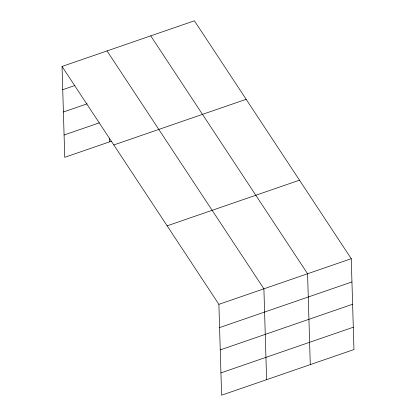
<?xml version="1.0" encoding="UTF-8"?>
<svg xmlns="http://www.w3.org/2000/svg" width="416" height="416" viewBox="0 0 416 416"><rect width="100%" height="100%" fill="white"/><g stroke="black" fill="none" stroke-linecap="round" stroke-linejoin="round"><path stroke-width="0.62" d="M62.046 66.451L194.402 20.8L351.255 258.695L353.954 349.549L221.598 395.2L218.899 304.34L62.046 66.451L64.745 157.305L111.566 141.159M62.738 89.69L74.901 85.498M63.398 112.003L87.116 103.823M64.085 134.992L99.351 122.829M113.807 144.955L246.163 99.304M167.138 225.836L299.494 180.19M218.899 304.34L351.255 258.695M219.591 327.584L351.946 281.934M220.251 349.898L352.607 304.247M220.932 372.887L353.288 327.236M150.727 35.864L307.58 273.759L310.274 364.614M107.047 50.929L263.9 288.818L266.599 379.678M109.652 138.601L109.746 141.788"/></g></svg>
